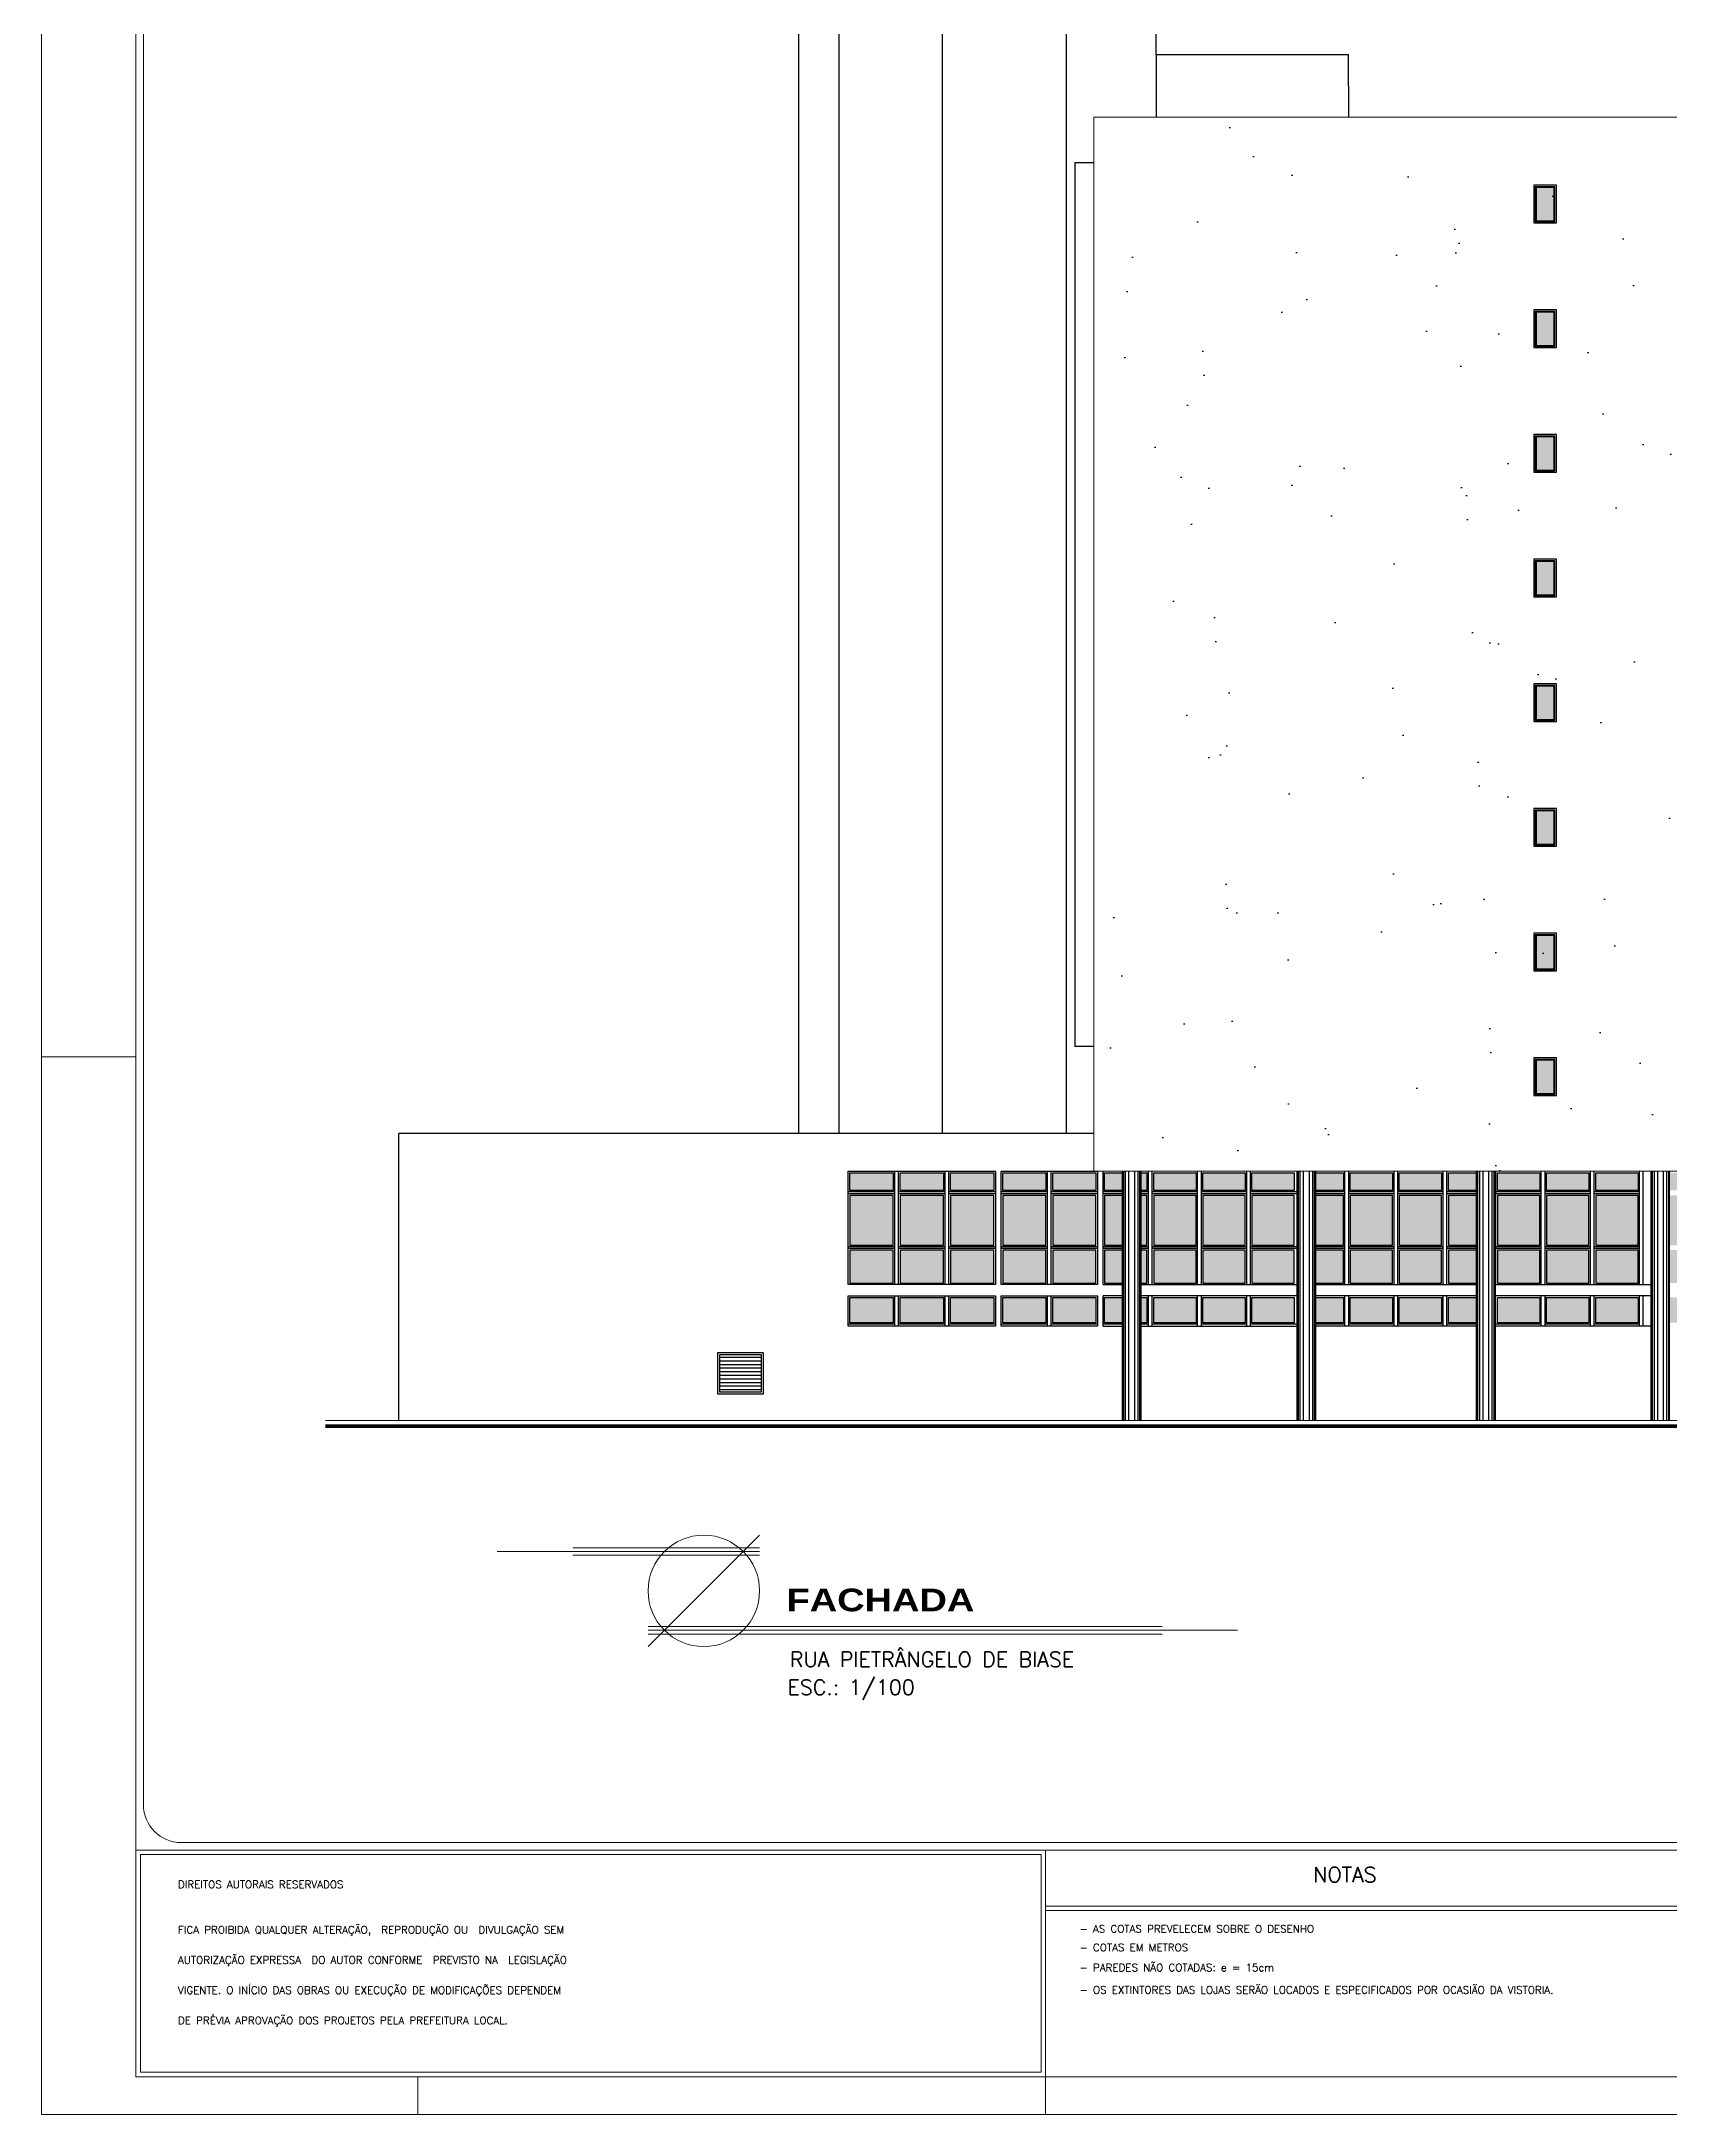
# Model space of a CAD drawing. Header units: millimetres. Extents: x 521 to 1055, y 261 to 520.
# Drawn here: x 791.2 to 834.3, y 261.3 to 316.2 of the extents above; entities that cross this region are included whole.
import ezdxf

# ---------------------------------------------------------------- set-up
doc = ezdxf.new("R2010")
doc.units = ezdxf.units.MM
doc.linetypes.add('CONTINU', pattern=[0])
doc.layers.add('0.1', color=8, linetype='Continuous', lineweight=13)
doc.styles.add('ROMANS', font='romans')
doc.styles.add('SANSSERIFBOLD', font='sasb____.pfb', dxfattribs={"width": 1.2, "height": 0.6})
doc.styles.get("Standard").update_dxf_attribs({"font": 'romans.shx'})

# ---------------------------------------------------------------- blocks, each defined once
blk = doc.blocks.new('TITU-2')
at = {"color": 1}
for p, q in [((0.01475, 0.01143), (-0.03471, 0.01143)), ((0.01475, 0.01475), (-0.01475, -0.01475)), ((-0.03471, 0.01043), (-0.05471, 0.01043)), ((0.01475, 0.00943), (-0.03471, 0.00943)), ((-0.01475, -0.00943), (0.1213, -0.00943)), ((0.1413, -0.01043), (0.1213, -0.01043)), ((-0.01475, -0.01143), (0.1213, -0.01143))]:
    blk.add_line(p, q, dxfattribs=at)
at = {"color": 7}
for p, q in [((0.01475, 0.01043), (-0.03471, 0.01043)), ((-0.01475, -0.01043), (0.1213, -0.01043))]:
    blk.add_line(p, q, dxfattribs=at)
at = {"color": 1}
blk.add_circle((0, 0), 0.01475, dxfattribs=at)
at = {"color": 4}
blk.add_text('ESC.:', height=0.004, dxfattribs=at).set_placement((0.02216, -0.02752))
at = {"color": 8, "style": 'SANSSERIFBOLD', "width": 1.2}
blk.add_attdef('FACHADA', (0.0219, -0.0054), '', height=0.006, dxfattribs=at)
at = {"color": 4}
for tag, p in [('FACHADA', (0.0228, -0.02014)), ('0/0', (0.03834, -0.02752))]:
    blk.add_attdef(tag, p, '', height=0.004, dxfattribs=at)

msp = doc.modelspace()

# ---------------------------------------------------------------- hatches: boundary and pattern name
at = {"layer": '0.1', "linetype": 'CONTINU', "lineweight": -2}
h = msp.add_hatch(dxfattribs=at)
h.set_pattern_fill('AR-SAND', color=8, scale=0.1, angle=315, style=0)
h.paths.add_polyline_path([(835.00938, 314.19244), (819.00938, 314.19244), (819.00938, 286.29244), (819.10938, 286.29244), (835.00938, 286.29244)])
h.paths.add_polyline_path([(830.65938, 294.89244), (830.65938, 295.89244), (831.25938, 295.89244), (831.25938, 294.89244)], flags=16)
h.paths.add_polyline_path([(830.69938, 294.93244), (830.69938, 295.85244), (831.21938, 295.85244), (831.21938, 294.93244)], flags=0)
h.paths.add_polyline_path([(830.65938, 292.59244), (831.25938, 292.59244), (831.25938, 291.59244), (830.65938, 291.59244)], flags=16)
h.paths.add_polyline_path([(830.69938, 292.55244), (831.21938, 292.55244), (831.21938, 291.63244), (830.69938, 291.63244)], flags=0)
h.paths.add_polyline_path([(830.65938, 298.19244), (830.65938, 299.19244), (831.25938, 299.19244), (831.25938, 298.19244)], flags=16)
h.paths.add_polyline_path([(830.69938, 298.23244), (830.69938, 299.15244), (831.21938, 299.15244), (831.21938, 298.23244)], flags=0)
h.paths.add_polyline_path([(830.65938, 289.29244), (831.25938, 289.29244), (831.25938, 288.29244), (830.65938, 288.29244)], flags=16)
h.paths.add_polyline_path([(830.69938, 289.25244), (831.21938, 289.25244), (831.21938, 288.33244), (830.69938, 288.33244)], flags=0)
h.paths.add_polyline_path([(830.65938, 301.49244), (830.65938, 302.49244), (831.25938, 302.49244), (831.25938, 301.49244)], flags=16)
h.paths.add_polyline_path([(830.69938, 301.53244), (830.69938, 302.45244), (831.21938, 302.45244), (831.21938, 301.53244)], flags=0)
h.paths.add_polyline_path([(830.65938, 304.79244), (830.65938, 305.79244), (831.25938, 305.79244), (831.25938, 304.79244)], flags=16)
h.paths.add_polyline_path([(830.69938, 304.83244), (830.69938, 305.75244), (831.21938, 305.75244), (831.21938, 304.83244)], flags=0)
h.paths.add_polyline_path([(830.65938, 308.09244), (830.65938, 309.09244), (831.25938, 309.09244), (831.25938, 308.09244)], flags=16)
h.paths.add_polyline_path([(830.69938, 308.13244), (830.69938, 309.05244), (831.21938, 309.05244), (831.21938, 308.13244)], flags=0)
h.paths.add_polyline_path([(830.65938, 311.39244), (830.65938, 312.39244), (831.25938, 312.39244), (831.25938, 311.39244)], flags=16)
h.paths.add_polyline_path([(830.69938, 311.43244), (830.69938, 312.35244), (831.21938, 312.35244), (831.21938, 311.43244)], flags=0)
h = msp.add_hatch(color=9, dxfattribs=at)
h.paths.add_polyline_path([(831.19938, 312.33244), (830.71938, 312.33244), (830.71938, 311.45244), (831.19938, 311.45244)])
h.paths.add_polyline_path([(830.71938, 309.03244), (830.71938, 308.15244), (831.19938, 308.15244), (831.19938, 309.03244)])
h = msp.add_hatch(color=9, dxfattribs=at)
h.paths.add_polyline_path([(830.71938, 304.85244), (831.19938, 304.85244), (831.19938, 305.73244), (830.71938, 305.73244)])
h.paths.add_polyline_path([(830.71938, 301.55244), (831.19938, 301.55244), (831.19938, 302.43244), (830.71938, 302.43244)])
h.paths.add_polyline_path([(830.71938, 298.25244), (831.19938, 298.25244), (831.19938, 299.13244), (830.71938, 299.13244)])
h.paths.add_polyline_path([(830.71938, 294.95244), (831.19938, 294.95244), (831.19938, 295.83244), (830.71938, 295.83244)])
h.paths.add_polyline_path([(830.71938, 291.65244), (831.19938, 291.65244), (831.19938, 292.53244), (830.71938, 292.53244)])
h.paths.add_polyline_path([(831.19938, 289.23244), (830.71938, 289.23244), (830.71938, 288.35244), (831.19938, 288.35244)])
h = msp.add_hatch(color=9, dxfattribs=at)
h.paths.add_polyline_path([(813.70271, 286.25244), (812.54938, 286.25244), (812.54938, 285.78244), (813.70271, 285.78244)])
h.paths.add_polyline_path([(815.03608, 286.25244), (813.88271, 286.25244), (813.88271, 285.78244), (815.03608, 285.78244)])
h.paths.add_polyline_path([(816.36938, 286.25244), (815.21608, 286.25244), (815.21608, 285.78244), (816.36938, 285.78244)])
h.paths.add_polyline_path([(817.74438, 286.25244), (816.59938, 286.25244), (816.59938, 285.78244), (817.74438, 285.78244)])
h.paths.add_polyline_path([(819.06938, 286.25244), (817.92438, 286.25244), (817.92438, 285.78244), (819.06938, 285.78244)])
h.paths.add_polyline_path([(819.75938, 286.25244), (819.29938, 286.25244), (819.29938, 285.78244), (819.75938, 285.78244)])
h.paths.add_polyline_path([(820.41938, 286.25244), (820.25938, 286.25244), (820.25938, 285.78244), (820.41938, 285.78244)])
h.paths.add_polyline_path([(821.71938, 286.25244), (820.59938, 286.25244), (820.59938, 285.78244), (821.71938, 285.78244)])
h.paths.add_polyline_path([(823.01938, 286.25244), (821.89938, 286.25244), (821.89938, 285.78244), (823.01938, 285.78244)])
h.paths.add_polyline_path([(824.31938, 286.25244), (823.19938, 286.25244), (823.19938, 285.78244), (824.31938, 285.78244)])
h.paths.add_polyline_path([(824.31938, 285.65244), (823.19938, 285.65244), (823.19938, 284.33244), (824.31938, 284.33244)])
h.paths.add_polyline_path([(823.01938, 285.65244), (821.89938, 285.65244), (821.89938, 284.33244), (823.01938, 284.33244)])
h.paths.add_polyline_path([(821.71938, 285.65244), (820.59938, 285.65244), (820.59938, 284.33244), (821.71938, 284.33244)])
h.paths.add_polyline_path([(820.41938, 285.65244), (820.25938, 285.65244), (820.25938, 284.33244), (820.41938, 284.33244)])
h.paths.add_polyline_path([(819.75938, 285.65244), (819.29938, 285.65244), (819.29938, 284.33244), (819.75938, 284.33244)])
h.paths.add_polyline_path([(819.06938, 285.65244), (817.92438, 285.65244), (817.92438, 284.33244), (819.06938, 284.33244)])
h.paths.add_polyline_path([(817.74438, 285.65244), (816.59938, 285.65244), (816.59938, 284.33244), (817.74438, 284.33244)])
h.paths.add_polyline_path([(816.36938, 285.65244), (815.21608, 285.65244), (815.21608, 284.33244), (816.36938, 284.33244)])
h.paths.add_polyline_path([(815.03608, 285.65244), (813.88271, 285.65244), (813.88271, 284.33244), (815.03608, 284.33244)])
h.paths.add_polyline_path([(813.70271, 285.65244), (812.54938, 285.65244), (812.54938, 284.33244), (813.70271, 284.33244)])
h.paths.add_polyline_path([(813.70271, 284.20244), (812.54938, 284.20244), (812.54938, 283.33244), (813.70271, 283.33244)])
h.paths.add_polyline_path([(815.03608, 284.20244), (813.88271, 284.20244), (813.88271, 283.33244), (815.03608, 283.33244)])
h.paths.add_polyline_path([(816.36938, 284.20244), (815.21608, 284.20244), (815.21608, 283.33244), (816.36938, 283.33244)])
h.paths.add_polyline_path([(817.74438, 284.20244), (816.59938, 284.20244), (816.59938, 283.33244), (817.74438, 283.33244)])
h.paths.add_polyline_path([(819.06938, 284.20244), (817.92438, 284.20244), (817.92438, 283.33244), (819.06938, 283.33244)])
h.paths.add_polyline_path([(819.75938, 284.20244), (819.29938, 284.20244), (819.29938, 283.33244), (819.75938, 283.33244)])
h.paths.add_polyline_path([(819.75938, 282.95244), (819.29938, 282.95244), (819.29938, 282.28244), (819.75938, 282.28244)])
h.paths.add_polyline_path([(819.06938, 282.95244), (817.92438, 282.95244), (817.92438, 282.28244), (819.06938, 282.28244)])
h.paths.add_polyline_path([(817.74438, 282.95244), (816.59938, 282.95244), (816.59938, 282.28244), (817.74438, 282.28244)])
h.paths.add_polyline_path([(816.36938, 282.95244), (815.21608, 282.95244), (815.21608, 282.28244), (816.36938, 282.28244)])
h.paths.add_polyline_path([(815.03608, 282.95244), (813.88271, 282.95244), (813.88271, 282.28244), (815.03608, 282.28244)])
h.paths.add_polyline_path([(813.70271, 282.95244), (812.54938, 282.95244), (812.54938, 282.28244), (813.70271, 282.28244)])
h.paths.add_polyline_path([(820.41938, 282.95244), (820.25938, 282.95244), (820.25938, 282.28244), (820.41938, 282.28244)])
h.paths.add_polyline_path([(820.41938, 284.20244), (820.25938, 284.20244), (820.25938, 283.33244), (820.41938, 283.33244)])
h.paths.add_polyline_path([(821.71938, 284.20244), (820.59938, 284.20244), (820.59938, 283.33244), (821.71938, 283.33244)])
h.paths.add_polyline_path([(823.01938, 284.20244), (821.89938, 284.20244), (821.89938, 283.33244), (823.01938, 283.33244)])
h.paths.add_polyline_path([(824.31938, 284.20244), (823.19938, 284.20244), (823.19938, 283.33244), (824.31938, 283.33244)])
h.paths.add_polyline_path([(824.31938, 282.95244), (823.19938, 282.95244), (823.19938, 282.28244), (824.31938, 282.28244)])
h.paths.add_polyline_path([(823.01938, 282.95244), (821.89938, 282.95244), (821.89938, 282.28244), (823.01938, 282.28244)])
h.paths.add_polyline_path([(821.71938, 282.95244), (820.59938, 282.95244), (820.59938, 282.28244), (821.71938, 282.28244)])
h = msp.add_hatch(color=9, dxfattribs=at)
h.paths.add_polyline_path([(825.61938, 285.78244), (825.61938, 286.25244), (824.88438, 286.25244), (824.88438, 285.78244)])
h.paths.add_polyline_path([(825.61938, 285.65244), (824.88438, 285.65244), (824.88438, 284.33244), (825.61938, 284.33244)])
h.paths.add_polyline_path([(824.88438, 284.20244), (824.88438, 283.33244), (825.61938, 283.33244), (825.61938, 284.20244)])
h.paths.add_polyline_path([(824.88438, 282.95244), (824.88438, 282.28244), (825.61938, 282.28244), (825.61938, 282.95244)])
h.paths.add_polyline_path([(825.79938, 282.95244), (825.79938, 282.28244), (826.91938, 282.28244), (826.91938, 282.95244)])
h.paths.add_polyline_path([(825.79938, 284.20244), (825.79938, 283.33244), (826.91938, 283.33244), (826.91938, 284.20244)])
h.paths.add_polyline_path([(825.79938, 284.33244), (826.91938, 284.33244), (826.91938, 285.65244), (825.79938, 285.65244)])
h.paths.add_polyline_path([(825.79938, 286.25244), (825.79938, 285.78244), (826.91938, 285.78244), (826.91938, 286.25244)])
h.paths.add_polyline_path([(828.21938, 285.78244), (828.21938, 286.25244), (827.09938, 286.25244), (827.09938, 285.78244)])
h.paths.add_polyline_path([(828.21938, 285.65244), (827.09938, 285.65244), (827.09938, 284.33244), (828.21938, 284.33244)])
h.paths.add_polyline_path([(828.21938, 283.33244), (828.21938, 284.20244), (827.09938, 284.20244), (827.09938, 283.33244)])
h.paths.add_polyline_path([(828.21938, 282.28244), (828.21938, 282.95244), (827.09938, 282.95244), (827.09938, 282.28244)])
h.paths.add_polyline_path([(828.39938, 282.95244), (828.39938, 282.28244), (829.13438, 282.28244), (829.13438, 282.95244)])
h.paths.add_polyline_path([(828.39938, 284.20244), (828.39938, 283.33244), (829.13438, 283.33244), (829.13438, 284.20244)])
h.paths.add_polyline_path([(828.39938, 284.33244), (829.13438, 284.33244), (829.13438, 285.65244), (828.39938, 285.65244)])
h.paths.add_polyline_path([(828.39938, 286.25244), (828.39938, 285.78244), (829.13438, 285.78244), (829.13438, 286.25244)])
h.paths.add_polyline_path([(830.81938, 285.78244), (830.81938, 286.25244), (829.69938, 286.25244), (829.69938, 285.78244)])
h.paths.add_polyline_path([(829.69938, 284.33244), (830.81938, 284.33244), (830.81938, 285.65244), (829.69938, 285.65244)])
h.paths.add_polyline_path([(830.81938, 283.33244), (830.81938, 284.20244), (829.69938, 284.20244), (829.69938, 283.33244)])
h.paths.add_polyline_path([(829.69938, 282.95244), (829.69938, 282.28244), (830.81938, 282.28244), (830.81938, 282.95244)])
h.paths.add_polyline_path([(830.99938, 282.28244), (832.11938, 282.28244), (832.11938, 282.95244), (830.99938, 282.95244)])
h.paths.add_polyline_path([(830.99938, 284.20244), (830.99938, 283.33244), (832.11938, 283.33244), (832.11938, 284.20244)])
h.paths.add_polyline_path([(830.99938, 284.33244), (832.11938, 284.33244), (832.11938, 285.65244), (830.99938, 285.65244)])
h.paths.add_polyline_path([(832.11938, 285.78244), (832.11938, 286.25244), (830.99938, 286.25244), (830.99938, 285.78244)])
h.paths.add_polyline_path([(833.41938, 285.78244), (833.41938, 286.25244), (832.29938, 286.25244), (832.29938, 285.78244)])
h.paths.add_polyline_path([(833.41938, 285.65244), (832.29938, 285.65244), (832.29938, 284.33244), (833.41938, 284.33244)])
h.paths.add_polyline_path([(833.41938, 283.33244), (833.41938, 284.20244), (832.29938, 284.20244), (832.29938, 283.33244)])
h.paths.add_polyline_path([(833.41938, 282.28244), (833.41938, 282.95244), (832.29938, 282.95244), (832.29938, 282.28244)])
h.paths.add_polyline_path([(834.25938, 282.28244), (834.71938, 282.28244), (834.71938, 282.95244), (834.25938, 282.95244)])
h.paths.add_polyline_path([(834.25938, 283.33244), (834.71938, 283.33244), (834.71938, 284.20244), (834.25938, 284.20244)])
h.paths.add_polyline_path([(834.25938, 284.33244), (834.71938, 284.33244), (834.71938, 285.65244), (834.25938, 285.65244)])
h.paths.add_polyline_path([(834.71938, 285.78244), (834.71938, 286.25244), (834.25938, 286.25244), (834.25938, 285.78244)])
h.paths.add_polyline_path([(836.28284, 285.78244), (836.28284, 286.25244), (835.04938, 286.25244), (835.04938, 285.78244)])
h.paths.add_polyline_path([(836.28284, 285.65244), (835.04938, 285.65244), (835.04938, 284.33244), (836.28284, 284.33244)])
h.paths.add_polyline_path([(837.64438, 285.65244), (836.46284, 285.65244), (836.46284, 284.33244), (837.64438, 284.33244)])
h.paths.add_polyline_path([(837.64438, 285.78244), (837.64438, 286.25244), (836.46284, 286.25244), (836.46284, 285.78244)])
h.paths.add_polyline_path([(836.46284, 284.20244), (836.46284, 283.33244), (837.64438, 283.33244), (837.64438, 284.20244)])
h.paths.add_polyline_path([(836.28284, 283.33244), (836.28284, 284.20244), (835.04938, 284.20244), (835.04938, 283.33244)])
h.paths.add_polyline_path([(839.00688, 283.33244), (839.00688, 284.20244), (837.82438, 284.20244), (837.82438, 283.33244)])
h.paths.add_polyline_path([(840.41938, 283.33244), (840.41938, 284.20244), (839.18688, 284.20244), (839.18688, 283.33244)])
h.paths.add_polyline_path([(839.18688, 285.65244), (839.18688, 284.33244), (840.41938, 284.33244), (840.41938, 285.65244)])
h.paths.add_polyline_path([(837.82438, 285.65244), (837.82438, 284.33244), (839.00688, 284.33244), (839.00688, 285.65244)])
h.paths.add_polyline_path([(837.82438, 285.78244), (839.00688, 285.78244), (839.00688, 286.25244), (837.82438, 286.25244)])
h.paths.add_polyline_path([(839.18688, 286.25244), (839.18688, 285.78244), (840.41938, 285.78244), (840.41938, 286.25244)])
h.paths.add_polyline_path([(840.74938, 286.25244), (840.74938, 285.78244), (841.79855, 285.78244), (841.79855, 286.25244)])
h.paths.add_polyline_path([(841.97855, 286.25244), (841.97855, 285.78244), (843.02771, 285.78244), (843.02771, 286.25244)])
h.paths.add_polyline_path([(843.20771, 286.25244), (843.20771, 285.78244), (844.25688, 285.78244), (844.25688, 286.25244)])
h.paths.add_polyline_path([(844.25688, 285.65244), (843.20771, 285.65244), (843.20771, 284.33244), (844.25688, 284.33244)])
h.paths.add_polyline_path([(843.02771, 284.33244), (843.02771, 285.65244), (841.97855, 285.65244), (841.97855, 284.33244)])
h.paths.add_polyline_path([(841.79855, 284.33244), (841.79855, 285.65244), (840.74938, 285.65244), (840.74938, 284.33244)])
h.paths.add_polyline_path([(841.79855, 284.20244), (840.74938, 284.20244), (840.74938, 283.33244), (841.79855, 283.33244)])
h.paths.add_polyline_path([(841.97855, 284.20244), (841.97855, 283.33244), (843.02771, 283.33244), (843.02771, 284.20244)])
h.paths.add_polyline_path([(843.20771, 284.20244), (843.20771, 283.33244), (844.25688, 283.33244), (844.25688, 284.20244)])
h.paths.add_polyline_path([(841.79855, 282.95244), (840.74938, 282.95244), (840.74938, 282.28244), (841.79855, 282.28244)])
h.paths.add_polyline_path([(841.97855, 282.95244), (841.97855, 282.28244), (843.02771, 282.28244), (843.02771, 282.95244)])
h.paths.add_polyline_path([(843.20771, 282.95244), (843.20771, 282.28244), (844.25688, 282.28244), (844.25688, 282.95244)])
h = msp.add_hatch(dxfattribs=at)
h.set_pattern_fill('ANSI31', color=8, scale=0.03, angle=315, style=0)
h.paths.add_polyline_path([(810.20938, 281.44244), (809.10938, 281.44244), (809.10938, 280.44244), (810.20938, 280.44244)])

# ---------------------------------------------------------------- linework, layer by layer
at = {"layer": '0.1', "color": 8, "linetype": 'CONTINU', "lineweight": -2}
for p, q in [((811.19665, 318.59244), (811.19665, 287.29244)), ((812.25938, 318.59244), (812.25938, 287.29244)), ((818.28603, 287.29244), (818.28603, 318.59244)), ((820.65885, 315.84244), (820.65885, 314.19244)), ((818.50938, 312.99244), (818.50938, 289.59244)), ((818.50938, 312.99244), (819.00938, 312.99244)), ((819.00938, 289.59244), (818.50938, 289.59244)), ((813.74271, 283.29244), (813.74271, 286.29244)), ((813.84271, 283.29244), (813.84271, 286.29244)), ((815.07608, 283.29244), (815.07608, 286.29244)), ((815.17608, 283.29244), (815.17608, 286.29244)), ((817.78438, 283.29244), (817.78438, 286.29244)), ((817.88438, 283.29244), (817.88438, 286.29244)), ((819.25938, 283.29244), (819.25938, 286.29244)), ((819.75938, 286.29244), (819.75938, 279.69244)), ((819.77062, 286.29244), (819.77062, 279.69244)), ((819.79497, 286.29244), (819.79497, 279.69244)), ((819.84554, 286.29244), (819.84554, 279.69244)), ((819.9317, 286.29244), (819.9317, 279.69244)), ((820.08706, 286.29244), (820.08706, 279.69244)), ((820.17322, 286.29244), (820.17322, 279.69244)), ((820.22379, 286.29244), (820.22379, 279.69244)), ((820.24814, 286.29244), (820.24814, 279.69244)), ((820.25938, 286.29244), (820.25938, 279.69244)), ((820.45938, 283.29244), (820.45938, 286.29244)), ((820.55938, 283.29244), (820.55938, 286.29244)), ((821.75938, 283.29244), (821.75938, 286.29244)), ((821.85938, 283.29244), (821.85938, 286.29244)), ((823.05938, 283.29244), (823.05938, 286.29244)), ((823.15938, 283.29244), (823.15938, 286.29244)), ((824.38438, 286.29244), (824.38438, 279.69244)), ((824.39562, 286.29244), (824.39562, 279.69244)), ((824.41997, 286.29244), (824.41997, 279.69244)), ((824.47054, 286.29244), (824.47054, 279.69244)), ((824.5567, 286.29244), (824.5567, 279.69244)), ((824.71206, 286.29244), (824.71206, 279.69244)), ((824.79822, 286.29244), (824.79822, 279.69244)), ((824.84879, 286.29244), (824.84879, 279.69244)), ((824.87314, 286.29244), (824.87314, 279.69244)), ((824.88438, 286.29244), (824.88438, 279.69244)), ((825.65938, 283.29244), (825.65938, 286.29244)), ((825.75938, 283.29244), (825.75938, 286.29244)), ((826.95938, 283.29244), (826.95938, 286.29244)), ((827.05938, 283.29244), (827.05938, 286.29244)), ((828.25938, 283.29244), (828.25938, 286.29244)), ((828.35938, 283.29244), (828.35938, 286.29244)), ((829.13438, 286.29244), (829.13438, 279.69244)), ((829.14562, 286.29244), (829.14562, 279.69244)), ((829.16997, 286.29244), (829.16997, 279.69244)), ((829.22054, 286.29244), (829.22054, 279.69244)), ((829.3067, 286.29244), (829.3067, 279.69244)), ((829.46206, 286.29244), (829.46206, 279.69244)), ((829.54822, 286.29244), (829.54822, 279.69244)), ((829.59879, 286.29244), (829.59879, 279.69244)), ((829.62314, 286.29244), (829.62314, 279.69244)), ((829.63438, 286.29244), (829.63438, 279.69244)), ((829.65938, 283.29244), (829.65938, 286.29244)), ((830.85938, 283.29244), (830.85938, 286.29244)), ((830.95938, 283.29244), (830.95938, 286.29244)), ((832.15938, 283.29244), (832.15938, 286.29244)), ((832.25938, 283.29244), (832.25938, 286.29244)), ((833.45938, 283.29244), (833.45938, 286.29244)), ((833.55938, 283.29244), (833.55938, 286.29244)), ((833.75938, 286.29244), (833.75938, 279.69244)), ((833.77062, 286.29244), (833.77062, 279.69244)), ((833.79497, 286.29244), (833.79497, 279.69244)), ((833.84554, 286.29244), (833.84554, 279.69244)), ((833.9317, 286.29244), (833.9317, 279.69244)), ((834.08706, 286.29244), (834.08706, 279.69244)), ((834.17322, 286.29244), (834.17322, 279.69244)), ((834.22379, 286.29244), (834.22379, 279.69244)), ((834.24814, 286.29244), (834.24814, 279.69244)), ((813.74271, 285.74244), (812.50938, 285.74244)), ((813.74271, 285.69244), (812.50938, 285.69244)), ((815.07608, 285.74244), (813.84271, 285.74244)), ((815.07608, 285.69244), (813.84271, 285.69244)), ((816.40938, 285.74244), (815.17608, 285.74244)), ((816.40938, 285.69244), (815.17608, 285.69244)), ((817.78438, 285.74244), (816.55938, 285.74244)), ((817.78438, 285.69244), (816.55938, 285.69244)), ((819.10938, 285.74244), (817.88438, 285.74244)), ((819.10938, 285.69244), (817.88438, 285.69244)), ((819.75938, 285.74244), (819.25938, 285.74244)), ((819.75938, 285.69244), (819.25938, 285.69244)), ((820.45938, 285.74244), (820.25938, 285.74244)), ((820.45938, 285.69244), (820.25938, 285.69244)), ((821.75938, 285.74244), (820.55938, 285.74244)), ((821.75938, 285.69244), (820.55938, 285.69244)), ((823.05938, 285.74244), (821.85938, 285.74244)), ((823.05938, 285.69244), (821.85938, 285.69244)), ((824.38438, 285.74244), (823.15938, 285.74244)), ((824.38438, 285.69244), (823.15938, 285.69244)), ((825.65938, 285.74244), (824.88438, 285.74244)), ((825.65938, 285.69244), (824.88438, 285.69244)), ((826.95938, 285.74244), (825.75938, 285.74244)), ((826.95938, 285.69244), (825.75938, 285.69244)), ((828.25938, 285.74244), (827.05938, 285.74244)), ((828.25938, 285.69244), (827.05938, 285.69244)), ((829.13438, 285.74244), (828.35938, 285.74244)), ((829.13438, 285.69244), (828.35938, 285.69244)), ((830.85938, 285.74244), (829.65938, 285.74244)), ((830.85938, 285.69244), (829.65938, 285.69244)), ((832.15938, 285.74244), (830.95938, 285.74244)), ((832.15938, 285.69244), (830.95938, 285.69244)), ((833.45938, 285.74244), (832.25938, 285.74244)), ((833.45938, 285.69244), (832.25938, 285.69244)), ((813.74271, 284.29244), (812.50938, 284.29244)), ((815.07608, 284.29244), (813.84271, 284.29244)), ((816.40938, 284.29244), (815.17608, 284.29244)), ((817.78438, 284.29244), (816.55938, 284.29244)), ((819.10938, 284.29244), (817.88438, 284.29244)), ((819.75938, 284.29244), (819.25938, 284.29244)), ((820.45938, 284.29244), (820.25938, 284.29244)), ((821.75938, 284.29244), (820.55938, 284.29244)), ((823.05938, 284.29244), (821.85938, 284.29244)), ((824.38438, 284.29244), (823.15938, 284.29244)), ((825.65938, 284.29244), (824.88438, 284.29244)), ((826.95938, 284.29244), (825.75938, 284.29244)), ((828.25938, 284.29244), (827.05938, 284.29244)), ((829.13438, 284.29244), (828.35938, 284.29244)), ((830.85938, 284.29244), (829.65938, 284.29244)), ((832.15938, 284.29244), (830.95938, 284.29244)), ((833.45938, 284.29244), (832.25938, 284.29244)), ((813.74271, 284.24244), (812.50938, 284.24244)), ((815.07608, 284.24244), (813.84271, 284.24244)), ((816.40938, 284.24244), (815.17608, 284.24244)), ((817.78438, 284.24244), (816.55938, 284.24244)), ((819.10938, 284.24244), (817.88438, 284.24244)), ((819.75938, 284.24244), (819.25938, 284.24244)), ((820.45938, 284.24244), (820.25938, 284.24244)), ((821.75938, 284.24244), (820.55938, 284.24244)), ((823.05938, 284.24244), (821.85938, 284.24244)), ((824.38438, 284.24244), (823.15938, 284.24244)), ((825.65938, 284.24244), (824.88438, 284.24244)), ((826.95938, 284.24244), (825.75938, 284.24244)), ((828.25938, 284.24244), (827.05938, 284.24244)), ((829.13438, 284.24244), (828.35938, 284.24244)), ((830.85938, 284.24244), (829.65938, 284.24244)), ((832.15938, 284.24244), (830.95938, 284.24244)), ((833.45938, 284.24244), (832.25938, 284.24244)), ((819.25938, 283.29244), (819.75938, 283.29244)), ((820.25938, 283.29244), (824.38438, 283.29244)), ((824.88438, 283.29244), (829.13438, 283.29244)), ((829.63438, 283.29244), (833.75938, 283.29244)), ((813.74271, 282.19244), (813.74271, 282.99244)), ((813.84271, 282.19244), (813.84271, 282.99244)), ((815.07608, 282.19244), (815.07608, 282.99244)), ((815.17608, 282.19244), (815.17608, 282.99244)), ((817.78438, 282.19244), (817.78438, 282.99244)), ((817.88438, 282.19244), (817.88438, 282.99244)), ((819.25938, 282.19244), (819.25938, 282.99244)), ((819.75938, 282.99244), (819.25938, 282.99244)), ((824.38438, 282.99244), (820.25938, 282.99244)), ((820.45938, 282.19244), (820.45938, 282.99244)), ((820.55938, 282.19244), (820.55938, 282.99244)), ((821.75938, 282.19244), (821.75938, 282.99244)), ((821.85938, 282.19244), (821.85938, 282.99244)), ((823.05938, 282.19244), (823.05938, 282.99244)), ((823.15938, 282.19244), (823.15938, 282.99244)), ((829.13438, 282.99244), (824.88438, 282.99244)), ((825.65938, 282.19244), (825.65938, 282.99244)), ((825.75938, 282.19244), (825.75938, 282.99244)), ((826.95938, 282.19244), (826.95938, 282.99244)), ((827.05938, 282.19244), (827.05938, 282.99244)), ((828.25938, 282.19244), (828.25938, 282.99244)), ((828.35938, 282.19244), (828.35938, 282.99244)), ((833.75938, 282.99244), (829.63438, 282.99244)), ((830.85938, 282.19244), (830.85938, 282.99244)), ((830.95938, 282.19244), (830.95938, 282.99244)), ((832.15938, 282.19244), (832.15938, 282.99244)), ((832.25938, 282.19244), (832.25938, 282.99244)), ((833.45938, 282.19244), (833.45938, 282.99244)), ((833.55938, 282.19244), (833.55938, 282.99244)), ((813.74271, 282.24244), (812.50938, 282.24244)), ((815.07608, 282.24244), (813.84271, 282.24244)), ((816.40938, 282.24244), (815.17608, 282.24244)), ((817.78438, 282.24244), (816.55938, 282.24244)), ((819.10938, 282.24244), (817.88438, 282.24244)), ((819.75938, 282.24244), (819.25938, 282.24244)), ((819.25938, 282.19244), (819.75938, 282.19244)), ((820.45938, 282.24244), (820.25938, 282.24244)), ((820.25938, 282.19244), (824.38438, 282.19244)), ((821.75938, 282.24244), (820.55938, 282.24244)), ((823.05938, 282.24244), (821.85938, 282.24244)), ((824.38438, 282.24244), (823.15938, 282.24244)), ((825.65938, 282.24244), (824.88438, 282.24244)), ((829.13438, 282.19244), (824.88438, 282.19244)), ((826.95938, 282.24244), (825.75938, 282.24244)), ((828.25938, 282.24244), (827.05938, 282.24244)), ((829.13438, 282.24244), (828.35938, 282.24244)), ((830.85938, 282.24244), (829.65938, 282.24244)), ((833.75938, 282.19244), (829.65938, 282.19244)), ((832.15938, 282.24244), (830.95938, 282.24244)), ((833.45938, 282.24244), (832.25938, 282.24244))]:
    msp.add_line(p, q, dxfattribs=at)
at = {"layer": '0.1', "color": 253, "linetype": 'CONTINU', "lineweight": -2}
msp.add_line((814.99701, 318.59244), (814.99701, 287.29244), dxfattribs=at)
at = {"layer": '0.1', "color": 7}
for p, q in [((819.00938, 314.19244), (819.00938, 286.29244)), ((835.00938, 314.19244), (819.00938, 314.19244)), ((835.00938, 286.29244), (819.00938, 286.29244)), ((890.35104, 279.69244), (798.67014, 279.69244))]:
    msp.add_line(p, q, dxfattribs=at)
at = {"layer": '0.1', "color": 8}
for p, q in [((791.15229, 289.32093), (793.65229, 289.32093)), ((817.73668, 268.32093), (817.73668, 261.32093)), ((817.73668, 266.84093), (867.59668, 266.84093)), ((817.73668, 266.72093), (867.59668, 266.72093)), ((801.11668, 262.32093), (801.11668, 261.32093))]:
    msp.add_line(p, q, dxfattribs=at)
at = {"layer": '0.1', "color": 254, "linetype": 'CONTINU', "lineweight": -2}
for p in [(800.60938, 279.69244), (819.00938, 287.29244)]:
    msp.add_line(p, (800.60938, 287.29244), dxfattribs=at)
at = {"layer": '0.1', "color": 8}
for points in [[(917.35668, 345.32093), (791.15229, 345.32093), (791.15229, 261.32093), (917.35668, 261.32093)], [(793.65229, 262.32093), (793.65229, 344.32093), (916.35668, 344.32093), (916.35668, 262.32093)], [(793.77229, 262.44093), (817.61668, 262.44093), (817.61668, 268.20093), (793.77229, 268.20093)]]:
    msp.add_lwpolyline(points, close=True, dxfattribs=at)
msp.add_lwpolyline([(900.53668, 343.12093, 0.41421356), (899.53668, 344.12093), (794.85229, 344.12093, 0.41421356), (793.85229, 343.12093), (793.85229, 269.52093, 0.41421356), (794.85229, 268.52093), (899.53668, 268.52093, 0.41421356), (900.53668, 269.52093)], format="xyb", close=True, dxfattribs=at)
at = {"layer": '0.1', "color": 253, "linetype": 'CONTINU', "lineweight": -2}
msp.add_lwpolyline([(825.75938, 314.19244), (825.75885, 315.84244), (820.65885, 315.84244), (820.65885, 318.59244), (816.78938, 318.59244), (814.99701, 318.59244)], dxfattribs=at)
at = {"layer": '0.1', "color": 8, "linetype": 'CONTINU', "lineweight": -2}
for points in [[(831.25938, 312.39244), (830.65938, 312.39244), (830.65938, 311.39244), (831.25938, 311.39244)], [(831.21938, 312.35244), (830.69938, 312.35244), (830.69938, 311.43244), (831.21938, 311.43244)], [(831.19938, 312.33244), (830.71938, 312.33244), (830.71938, 311.45244), (831.19938, 311.45244)], [(831.25938, 309.09244), (830.65938, 309.09244), (830.65938, 308.09244), (831.25938, 308.09244)], [(831.21938, 309.05244), (830.69938, 309.05244), (830.69938, 308.13244), (831.21938, 308.13244)], [(831.19938, 309.03244), (830.71938, 309.03244), (830.71938, 308.15244), (831.19938, 308.15244)], [(831.25938, 305.79244), (830.65938, 305.79244), (830.65938, 304.79244), (831.25938, 304.79244)], [(831.21938, 305.75244), (830.69938, 305.75244), (830.69938, 304.83244), (831.21938, 304.83244)], [(831.19938, 305.73244), (830.71938, 305.73244), (830.71938, 304.85244), (831.19938, 304.85244)], [(831.25938, 302.49244), (830.65938, 302.49244), (830.65938, 301.49244), (831.25938, 301.49244)], [(831.21938, 302.45244), (830.69938, 302.45244), (830.69938, 301.53244), (831.21938, 301.53244)], [(831.19938, 302.43244), (830.71938, 302.43244), (830.71938, 301.55244), (831.19938, 301.55244)], [(831.25938, 299.19244), (830.65938, 299.19244), (830.65938, 298.19244), (831.25938, 298.19244)], [(831.21938, 299.15244), (830.69938, 299.15244), (830.69938, 298.23244), (831.21938, 298.23244)], [(831.19938, 299.13244), (830.71938, 299.13244), (830.71938, 298.25244), (831.19938, 298.25244)], [(831.25938, 295.89244), (830.65938, 295.89244), (830.65938, 294.89244), (831.25938, 294.89244)], [(831.21938, 295.85244), (830.69938, 295.85244), (830.69938, 294.93244), (831.21938, 294.93244)], [(831.19938, 295.83244), (830.71938, 295.83244), (830.71938, 294.95244), (831.19938, 294.95244)], [(831.25938, 292.59244), (830.65938, 292.59244), (830.65938, 291.59244), (831.25938, 291.59244)], [(831.21938, 292.55244), (830.69938, 292.55244), (830.69938, 291.63244), (831.21938, 291.63244)], [(831.19938, 292.53244), (830.71938, 292.53244), (830.71938, 291.65244), (831.19938, 291.65244)], [(831.25938, 289.29244), (830.65938, 289.29244), (830.65938, 288.29244), (831.25938, 288.29244)], [(831.21938, 289.25244), (830.69938, 289.25244), (830.69938, 288.33244), (831.21938, 288.33244)], [(831.19938, 289.23244), (830.71938, 289.23244), (830.71938, 288.35244), (831.19938, 288.35244)], [(812.50938, 286.29244), (816.40938, 286.29244), (816.40938, 283.29244), (812.50938, 283.29244)], [(813.70271, 285.78244), (812.54938, 285.78244), (812.54938, 286.25244), (813.70271, 286.25244)], [(815.03608, 285.78244), (813.88271, 285.78244), (813.88271, 286.25244), (815.03608, 286.25244)], [(816.36938, 285.78244), (815.21608, 285.78244), (815.21608, 286.25244), (816.36938, 286.25244)], [(816.55938, 286.29244), (819.10938, 286.29244), (819.10938, 283.29244), (816.55938, 283.29244)], [(817.74438, 285.78244), (816.59938, 285.78244), (816.59938, 286.25244), (817.74438, 286.25244)], [(819.06938, 285.78244), (817.92438, 285.78244), (817.92438, 286.25244), (819.06938, 286.25244)], [(821.71938, 285.78244), (820.59938, 285.78244), (820.59938, 286.25244), (821.71938, 286.25244)], [(823.01938, 285.78244), (821.89938, 285.78244), (821.89938, 286.25244), (823.01938, 286.25244)], [(824.31938, 285.78244), (823.19938, 285.78244), (823.19938, 286.25244), (824.31938, 286.25244)], [(826.91938, 285.78244), (825.79938, 285.78244), (825.79938, 286.25244), (826.91938, 286.25244)], [(828.21938, 285.78244), (827.09938, 285.78244), (827.09938, 286.25244), (828.21938, 286.25244)], [(830.81938, 285.78244), (829.69938, 285.78244), (829.69938, 286.25244), (830.81938, 286.25244)], [(832.11938, 285.78244), (830.99938, 285.78244), (830.99938, 286.25244), (832.11938, 286.25244)], [(833.41938, 285.78244), (832.29938, 285.78244), (832.29938, 286.25244), (833.41938, 286.25244)], [(813.70271, 285.65244), (812.54938, 285.65244), (812.54938, 284.33244), (813.70271, 284.33244)], [(815.03608, 285.65244), (813.88271, 285.65244), (813.88271, 284.33244), (815.03608, 284.33244)], [(816.36938, 285.65244), (815.21608, 285.65244), (815.21608, 284.33244), (816.36938, 284.33244)], [(817.74438, 285.65244), (816.59938, 285.65244), (816.59938, 284.33244), (817.74438, 284.33244)], [(819.06938, 285.65244), (817.92438, 285.65244), (817.92438, 284.33244), (819.06938, 284.33244)], [(821.71938, 285.65244), (820.59938, 285.65244), (820.59938, 284.33244), (821.71938, 284.33244)], [(823.01938, 285.65244), (821.89938, 285.65244), (821.89938, 284.33244), (823.01938, 284.33244)], [(824.31938, 285.65244), (823.19938, 285.65244), (823.19938, 284.33244), (824.31938, 284.33244)], [(826.91938, 285.65244), (825.79938, 285.65244), (825.79938, 284.33244), (826.91938, 284.33244)], [(828.21938, 285.65244), (827.09938, 285.65244), (827.09938, 284.33244), (828.21938, 284.33244)], [(830.81938, 285.65244), (829.69938, 285.65244), (829.69938, 284.33244), (830.81938, 284.33244)], [(832.11938, 285.65244), (830.99938, 285.65244), (830.99938, 284.33244), (832.11938, 284.33244)], [(833.41938, 285.65244), (832.29938, 285.65244), (832.29938, 284.33244), (833.41938, 284.33244)], [(813.70271, 284.20244), (812.54938, 284.20244), (812.54938, 283.33244), (813.70271, 283.33244)], [(815.03608, 284.20244), (813.88271, 284.20244), (813.88271, 283.33244), (815.03608, 283.33244)], [(816.36938, 284.20244), (815.21608, 284.20244), (815.21608, 283.33244), (816.36938, 283.33244)], [(817.74438, 284.20244), (816.59938, 284.20244), (816.59938, 283.33244), (817.74438, 283.33244)], [(819.06938, 284.20244), (817.92438, 284.20244), (817.92438, 283.33244), (819.06938, 283.33244)], [(821.71938, 284.20244), (820.59938, 284.20244), (820.59938, 283.33244), (821.71938, 283.33244)], [(823.01938, 284.20244), (821.89938, 284.20244), (821.89938, 283.33244), (823.01938, 283.33244)], [(824.31938, 284.20244), (823.19938, 284.20244), (823.19938, 283.33244), (824.31938, 283.33244)], [(826.91938, 284.20244), (825.79938, 284.20244), (825.79938, 283.33244), (826.91938, 283.33244)], [(828.21938, 284.20244), (827.09938, 284.20244), (827.09938, 283.33244), (828.21938, 283.33244)], [(830.81938, 284.20244), (829.69938, 284.20244), (829.69938, 283.33244), (830.81938, 283.33244)], [(832.11938, 284.20244), (830.99938, 284.20244), (830.99938, 283.33244), (832.11938, 283.33244)], [(833.41938, 284.20244), (832.29938, 284.20244), (832.29938, 283.33244), (833.41938, 283.33244)], [(812.50938, 282.99244), (816.40938, 282.99244), (816.40938, 282.19244), (812.50938, 282.19244)], [(813.70271, 282.28244), (812.54938, 282.28244), (812.54938, 282.95244), (813.70271, 282.95244)], [(815.03608, 282.28244), (813.88271, 282.28244), (813.88271, 282.95244), (815.03608, 282.95244)], [(816.36938, 282.28244), (815.21608, 282.28244), (815.21608, 282.95244), (816.36938, 282.95244)], [(816.55938, 282.99244), (819.10938, 282.99244), (819.10938, 282.19244), (816.55938, 282.19244)], [(817.74438, 282.28244), (816.59938, 282.28244), (816.59938, 282.95244), (817.74438, 282.95244)], [(819.06938, 282.28244), (817.92438, 282.28244), (817.92438, 282.95244), (819.06938, 282.95244)], [(821.71938, 282.28244), (820.59938, 282.28244), (820.59938, 282.95244), (821.71938, 282.95244)], [(823.01938, 282.28244), (821.89938, 282.28244), (821.89938, 282.95244), (823.01938, 282.95244)], [(824.31938, 282.28244), (823.19938, 282.28244), (823.19938, 282.95244), (824.31938, 282.95244)], [(826.91938, 282.28244), (825.79938, 282.28244), (825.79938, 282.95244), (826.91938, 282.95244)], [(828.21938, 282.28244), (827.09938, 282.28244), (827.09938, 282.95244), (828.21938, 282.95244)], [(830.81938, 282.28244), (829.69938, 282.28244), (829.69938, 282.95244), (830.81938, 282.95244)], [(832.11938, 282.28244), (830.99938, 282.28244), (830.99938, 282.95244), (832.11938, 282.95244)], [(833.41938, 282.28244), (832.29938, 282.28244), (832.29938, 282.95244), (833.41938, 282.95244)], [(809.05938, 281.49244), (810.25938, 281.49244), (810.25938, 280.39244), (809.05938, 280.39244)], [(809.10938, 281.44244), (810.20938, 281.44244), (810.20938, 280.44244), (809.10938, 280.44244)]]:
    msp.add_lwpolyline(points, close=True, dxfattribs=at)
for points in [[(819.75938, 285.78244), (819.29938, 285.78244), (819.29938, 286.25244), (819.75938, 286.25244)], [(820.25938, 286.25244), (820.41938, 286.25244), (820.41938, 285.78244), (820.25938, 285.78244)], [(824.88438, 286.25244), (825.61938, 286.25244), (825.61938, 285.78244), (824.88438, 285.78244)], [(829.13438, 285.78244), (828.39938, 285.78244), (828.39938, 286.25244), (829.13438, 286.25244)], [(819.75938, 285.65244), (819.29938, 285.65244), (819.29938, 284.33244), (819.75938, 284.33244)], [(820.25938, 284.33244), (820.41938, 284.33244), (820.41938, 285.65244), (820.25938, 285.65244)], [(824.88438, 284.33244), (825.61938, 284.33244), (825.61938, 285.65244), (824.88438, 285.65244)], [(829.13438, 285.65244), (828.39938, 285.65244), (828.39938, 284.33244), (829.13438, 284.33244)], [(819.75938, 284.20244), (819.29938, 284.20244), (819.29938, 283.33244), (819.75938, 283.33244)], [(820.25938, 283.33244), (820.41938, 283.33244), (820.41938, 284.20244), (820.25938, 284.20244)], [(824.88438, 283.33244), (825.61938, 283.33244), (825.61938, 284.20244), (824.88438, 284.20244)], [(829.13438, 284.20244), (828.39938, 284.20244), (828.39938, 283.33244), (829.13438, 283.33244)], [(819.75938, 282.28244), (819.29938, 282.28244), (819.29938, 282.95244), (819.75938, 282.95244)], [(820.25938, 282.95244), (820.41938, 282.95244), (820.41938, 282.28244), (820.25938, 282.28244)], [(824.88438, 282.95244), (825.61938, 282.95244), (825.61938, 282.28244), (824.88438, 282.28244)], [(829.13438, 282.28244), (828.39938, 282.28244), (828.39938, 282.95244), (829.13438, 282.95244)]]:
    msp.add_lwpolyline(points, dxfattribs=at)
at = {"layer": '0.1', "color": 7, "const_width": 0.1}
msp.add_lwpolyline([(798.67014, 279.54244), (890.35104, 279.54244)], dxfattribs=at)
at = {"layer": '0.1', "color": 8}
msp.add_lwpolyline([(793.65229, 268.32093), (916.35668, 268.32093)], dxfattribs=at)

# ---------------------------------------------------------------- block references
ref = msp.add_blockref('TITU-2', (808.68739, 275.18263), dxfattribs=dict(at, xscale=100, yscale=100, zscale=100))
ref.add_attrib('FACHADA', 'FACHADA', (810.87739, 274.64263), dxfattribs={"layer": '0', "color": 8, "height": 0.6, "style": 'SANSSERIFBOLD', "width": 1.2})
ref.add_attrib('0/0', '1/100', (812.52168, 272.43053), dxfattribs={"layer": '0', "color": 4, "height": 0.4})
ref.add_attrib('FACHADA', 'RUA PIETRÂNGELO DE BIASE', (810.9669, 273.1689), dxfattribs={"layer": '0', "color": 4, "height": 0.4})

# ---------------------------------------------------------------- texts
at = {"layer": '0.1', "color": 8, "style": 'ROMANS'}
for s, height, p in [('NOTAS', 0.4, (824.81946, 267.47255)), ('DIREITOS AUTORAIS RESERVADOS', 0.2, (794.76695, 267.31189)), ('FICA PROIBIDA QUALQUER ALTERAÇÃO,  REPRODUÇÃO OU  DIVULGAÇÃO SEM', 0.2, (794.76695, 266.11167)), ('- AS COTAS PREVELECEM SOBRE O DESENHO', 0.2, (818.63025, 266.1353)), ('- COTAS EM METROS', 0.2, (818.63025, 265.64311)), ('AUTORIZAÇÃO EXPRESSA  DO AUTOR CONFORME  PREVISTO NA  LEGISLAÇÃO', 0.2, (794.76695, 265.31153)), ('- PAREDES NÃO COTADAS: e = 15cm', 0.2, (818.63025, 265.11149)), ('VIGENTE. O INÍCIO DAS OBRAS OU EXECUÇÃO DE MODIFICAÇÕES DEPENDEM', 0.2, (794.76695, 264.51139)), ('- OS EXTINTORES DAS LOJAS SERÃO LOCADOS E ESPECIFICADOS POR OCASIÃO DA VISTORIA.', 0.2, (818.63025, 264.51863)), ('DE PRÉVIA APROVAÇÃO DOS PROJETOS PELA PREFEITURA LOCAL.', 0.2, (794.76695, 263.71124))]:
    msp.add_text(s, height=height, dxfattribs=at).set_placement(p)

doc.saveas('drawing.dxf')
